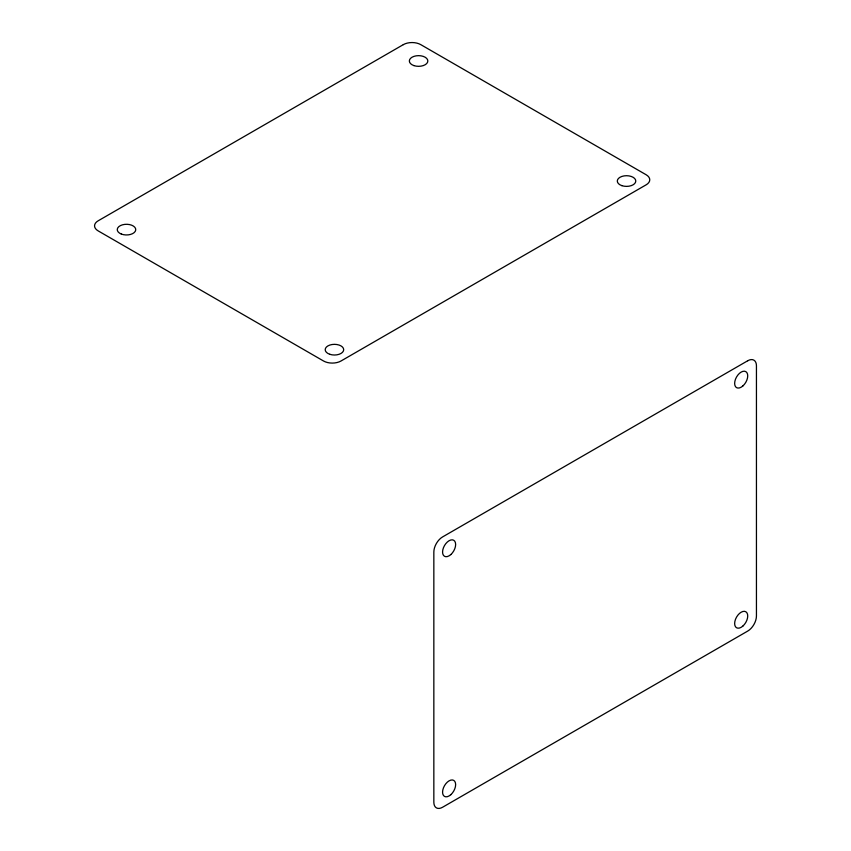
<?xml version="1.0" encoding="UTF-8"?>
<svg xmlns="http://www.w3.org/2000/svg" width="851" height="851" viewBox="0 0 851 851"><rect width="100%" height="100%" fill="white"/><g stroke="black" fill="none" stroke-linecap="round" stroke-linejoin="round"><path stroke-width="1.28" d="M403.321 44.635L98.163 220.813A12.329 7.116 0 0 0 98.163 230.887L323.55 361.005A12.329 7.116 0 0 0 340.985 361.005L646.143 184.827A12.329 7.116 0 0 0 646.143 174.753L420.766 44.635A12.329 7.116 0 0 0 403.321 44.635M747.721 360.76L442.563 536.938A12.329 7.116 -60 0 0 433.84 552.044L433.84 802.227A12.329 7.116 -60 0 0 442.563 807.259L747.721 631.08A12.329 7.116 -60 0 0 756.443 615.975L756.443 365.792A12.329 7.116 -60 0 0 747.721 360.76M450.796 554.586A9.244 5.34 -60 0 0 453.721 540.257A9.244 5.34 -60 0 0 442.786 549.959A9.244 5.34 -60 0 0 450.796 554.586M450.796 794.706A9.244 5.34 -60 0 0 453.721 780.378A9.244 5.34 -60 0 0 442.786 790.079A9.244 5.34 -60 0 0 450.796 794.706M742.88 385.95A9.244 5.34 -60 0 0 745.806 371.621A9.244 5.34 -60 0 0 734.87 381.322A9.244 5.34 -60 0 0 742.88 385.95M742.88 626.07A9.244 5.34 -60 0 0 745.806 611.741A9.244 5.34 -60 0 0 734.87 621.443A9.244 5.34 -60 0 0 742.88 626.07M413.958 65.612A9.244 5.34 0 0 0 427.83 60.985A9.244 5.34 0 0 0 413.958 56.368A9.244 5.34 0 0 0 413.958 65.612M621.911 185.667A9.244 5.34 0 0 0 635.782 181.05A9.244 5.34 0 0 0 621.911 176.423A9.244 5.34 0 0 0 621.911 185.667M121.31 234.046A9.244 5.34 0 0 0 135.724 230.004A9.244 5.34 0 0 0 122.459 224.824A9.244 5.34 0 0 0 121.31 234.046M329.816 354.303A9.244 5.34 0 0 0 343.698 349.676A9.244 5.34 0 0 0 329.816 345.059A9.244 5.34 0 0 0 329.816 354.303"/></g></svg>
